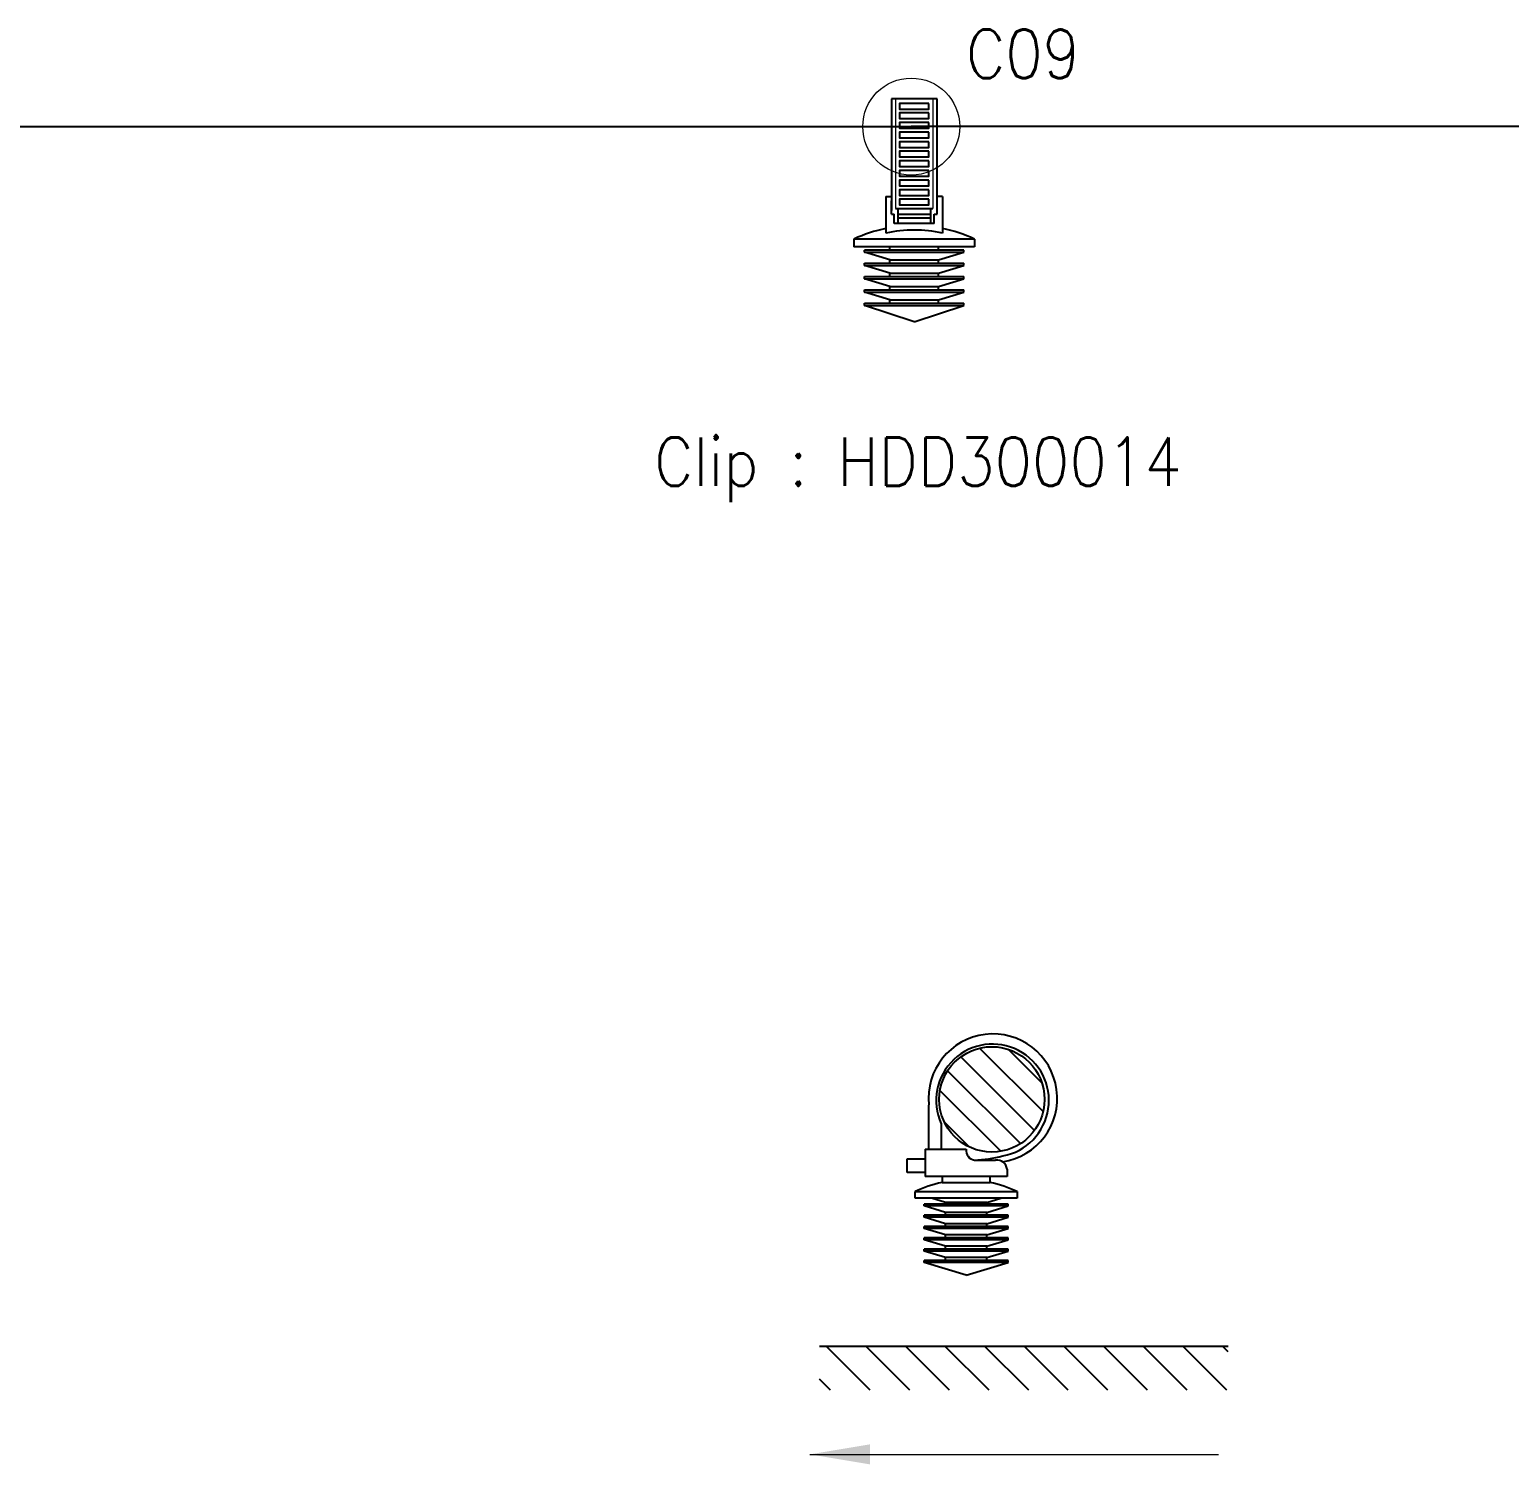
# Model space of a CAD drawing. Header units: inches. Extents: x 47316 to 59086, y 3141 to 11743.
# Drawn here: x 48699.6 to 48775.9, y 7180.2 to 7254.1 of the extents above; entities that cross this region are included whole.
import ezdxf

# ---------------------------------------------------------------- set-up
doc = ezdxf.new("R2010")
doc.units = ezdxf.units.IN
doc.header["$MEASUREMENT"] = 0
doc.layers.add('Beschreibung', color=7, linetype='Continuous', lineweight=25)
doc.layers.add('图形层', color=7, linetype='Continuous')
doc.styles.get("Standard").update_dxf_attribs({"font": ''})
doc.styles.get('Standard').set_extended_font_data('SimSun')
doc.linetypes.add('_VH_OTCON', pattern='A,0.0001,[7,VeSys.shx,S=0.1,R=0,X=0,Y=0],-0.4,[7,VeSys.shx,S=0.1,R=0,X=0,Y=0],-0.4,["X",Standard,S=1,R=0,X=-0.5,Y=-0.5],-0.0001,[7,VeSys.shx,S=0.1,R=0,X=0,Y=0],-0.4', length=1.2002)

msp = doc.modelspace()

# ---------------------------------------------------------------- linework, layer by layer
at = {"color": 0}
for p, q in [((48746.363, 7250.564), (48744.011, 7250.564)), ((48744.011, 7250.564), (48744.011, 7244.81)), ((48746.363, 7244.81), (48746.363, 7250.564)), ((48743.726, 7245.529), (48744.011, 7245.529)), ((48746.648, 7245.529), (48746.363, 7245.529)), ((48744.34, 7244.908), (48744.34, 7244.141)), ((48746.034, 7244.908), (48746.034, 7244.141)), ((48747.744, 7242.76), (48742.63, 7242.76))]:
    msp.add_line(p, q, dxfattribs=at)
at = {"color": 0, "lineweight": 0}
for p, q in [((48744.222, 7250.564), (48744.222, 7244.908)), ((48746.152, 7250.564), (48746.152, 7244.908))]:
    msp.add_line(p, q, dxfattribs=at)
at = {"color": 0, "linetype": '_VH_OTCON', "lineweight": -2, "ltscale": 5}
for p in [(48637.57, 7249.134), (48851.573, 7249.134)]:
    msp.add_line(p, (48745.036, 7249.134), dxfattribs=at)
at = {"color": 0, "lineweight": -3}
for p, q in [((48743.726, 7245.529), (48743.726, 7243.649)), ((48746.648, 7245.529), (48746.648, 7243.649)), ((48744.011, 7244.616), (48744.011, 7245.31)), ((48744.222, 7244.908), (48746.152, 7244.908)), ((48746.363, 7244.616), (48746.363, 7245.31)), ((48744.011, 7244.616), (48744.157, 7244.616)), ((48744.157, 7244.141), (48744.157, 7244.616)), ((48746.216, 7244.141), (48744.157, 7244.141)), ((48744.34, 7244.616), (48746.034, 7244.616)), ((48744.34, 7244.433), (48746.034, 7244.433)), ((48746.216, 7244.141), (48746.216, 7244.616)), ((48746.216, 7244.616), (48746.363, 7244.616)), ((48748.292, 7243.341), (48742.082, 7243.341)), ((48742.082, 7243.341), (48742.082, 7242.935)), ((48748.292, 7243.341), (48748.292, 7242.935)), ((48748.292, 7242.935), (48742.082, 7242.935)), ((48742.63, 7242.658), (48742.63, 7242.76)), ((48742.63, 7242.658), (48743.961, 7242.658)), ((48743.931, 7242.267), (48742.63, 7242.658)), ((48743.931, 7242.76), (48743.931, 7242.935)), ((48743.961, 7242.658), (48747.744, 7242.658)), ((48746.443, 7242.76), (48746.443, 7242.935)), ((48746.443, 7242.267), (48747.744, 7242.658)), ((48747.744, 7242.658), (48747.744, 7242.76)), ((48742.63, 7242.092), (48747.744, 7242.092)), ((48742.63, 7241.971), (48742.63, 7242.092)), ((48742.63, 7241.971), (48743.961, 7241.971)), ((48743.931, 7241.58), (48742.63, 7241.971)), ((48743.931, 7242.267), (48746.443, 7242.267)), ((48743.931, 7242.092), (48743.931, 7242.267)), ((48743.961, 7241.971), (48747.744, 7241.971)), ((48746.443, 7242.092), (48746.443, 7242.267)), ((48746.443, 7241.58), (48747.744, 7241.971)), ((48747.744, 7241.971), (48747.744, 7242.092)), ((48742.63, 7241.405), (48747.744, 7241.405)), ((48742.63, 7241.285), (48742.63, 7241.405)), ((48742.63, 7241.285), (48743.961, 7241.285)), ((48743.931, 7240.894), (48742.63, 7241.285)), ((48743.931, 7241.58), (48746.443, 7241.58)), ((48743.931, 7241.405), (48743.931, 7241.58)), ((48743.931, 7240.894), (48746.443, 7240.894)), ((48743.931, 7240.719), (48743.931, 7240.894)), ((48743.961, 7241.285), (48747.744, 7241.285)), ((48746.443, 7241.405), (48746.443, 7241.58)), ((48746.443, 7240.894), (48747.744, 7241.285)), ((48746.443, 7240.719), (48746.443, 7240.894)), ((48747.744, 7241.285), (48747.744, 7241.405)), ((48742.63, 7240.719), (48747.744, 7240.719)), ((48742.63, 7240.598), (48742.63, 7240.719)), ((48742.63, 7240.598), (48743.961, 7240.598)), ((48743.931, 7240.207), (48742.63, 7240.598)), ((48743.931, 7240.207), (48746.443, 7240.207)), ((48743.931, 7240.207), (48746.443, 7240.207)), ((48743.931, 7240.032), (48743.931, 7240.207)), ((48743.961, 7240.598), (48747.744, 7240.598)), ((48746.443, 7240.207), (48747.744, 7240.598)), ((48746.443, 7240.032), (48746.443, 7240.207)), ((48747.744, 7240.598), (48747.744, 7240.719)), ((48742.63, 7240.032), (48747.744, 7240.032)), ((48742.63, 7239.911), (48742.63, 7240.032)), ((48745.187, 7239.068), (48742.63, 7239.911)), ((48742.63, 7239.911), (48743.961, 7239.911)), ((48743.961, 7239.911), (48747.744, 7239.911)), ((48745.187, 7239.068), (48747.744, 7239.911)), ((48747.744, 7239.911), (48747.744, 7240.032)), ((48745.946, 7196.435, 0), (48745.946, 7198.713, 0)), ((48746.574, 7197.749, 0), (48746.574, 7196.435, 0)), ((48744.829, 7195.942, 0), (48745.743, 7195.942, 0)), ((48744.829, 7195.236, 0), (48744.829, 7195.942, 0)), ((48745.743, 7196.435, 0), (48747.861, 7196.435, 0)), ((48745.743, 7195.942, 0), (48745.743, 7195.236, 0)), ((48745.743, 7195.236, 0), (48744.829, 7195.236, 0)), ((48748.288, 7195.875, 0), (48749.385, 7195.875, 0)), ((48749.979, 7195.414, 0), (48749.979, 7195.023, 0)), ((48749.099, 7195.023, 0), (48746.624, 7195.023, 0)), ((48746.624, 7195.023, 0), (48746.624, 7194.715, 0)), ((48746.624, 7194.715, 0), (48749.099, 7194.715, 0)), ((48749.099, 7194.715, 0), (48749.099, 7195.023, 0)), ((48745.231, 7193.91, 0), (48745.231, 7194.254, 0)), ((48745.231, 7194.254, 0), (48750.491, 7194.254, 0)), ((48750.491, 7193.91, 0), (48745.231, 7193.91, 0)), ((48746.797, 7193.693, 0), (48746.075, 7193.91, 0)), ((48748.925, 7193.693, 0), (48746.797, 7193.693, 0)), ((48746.797, 7193.595, 0), (48746.797, 7193.693, 0)), ((48748.925, 7193.693, 0), (48749.648, 7193.91, 0)), ((48748.925, 7193.595, 0), (48748.925, 7193.693, 0)), ((48750.491, 7194.254, 0), (48750.491, 7193.91, 0)), ((48750.027, 7193.595, 0), (48745.695, 7193.595, 0)), ((48745.695, 7193.509, 0), (48745.695, 7193.595, 0)), ((48748.9, 7193.509, 0), (48745.695, 7193.509, 0)), ((48746.797, 7193.178, 0), (48745.695, 7193.509, 0)), ((48750.027, 7193.029, 0), (48745.695, 7193.029, 0)), ((48745.695, 7192.927, 0), (48745.695, 7193.029, 0)), ((48748.9, 7192.927, 0), (48745.695, 7192.927, 0)), ((48746.797, 7192.596, 0), (48745.695, 7192.927, 0)), ((48748.925, 7193.178, 0), (48746.797, 7193.178, 0)), ((48746.797, 7193.029, 0), (48746.797, 7193.178, 0)), ((48750.027, 7193.509, 0), (48748.9, 7193.509, 0)), ((48750.027, 7192.927, 0), (48748.9, 7192.927, 0)), ((48748.925, 7193.178, 0), (48750.027, 7193.509, 0)), ((48748.925, 7193.029, 0), (48748.925, 7193.178, 0)), ((48748.925, 7192.596, 0), (48750.027, 7192.927, 0)), ((48750.027, 7193.509, 0), (48750.027, 7193.595, 0)), ((48750.027, 7192.927, 0), (48750.027, 7193.029, 0)), ((48750.027, 7192.448, 0), (48745.695, 7192.448, 0)), ((48745.695, 7192.345, 0), (48745.695, 7192.448, 0)), ((48748.9, 7192.345, 0), (48745.695, 7192.345, 0)), ((48746.797, 7192.014, 0), (48745.695, 7192.345, 0)), ((48748.925, 7192.596, 0), (48746.797, 7192.596, 0)), ((48746.797, 7192.448, 0), (48746.797, 7192.596, 0)), ((48750.027, 7192.345, 0), (48748.9, 7192.345, 0)), ((48748.925, 7192.448, 0), (48748.925, 7192.596, 0)), ((48748.925, 7192.014, 0), (48750.027, 7192.345, 0)), ((48750.027, 7192.345, 0), (48750.027, 7192.448, 0)), ((48750.027, 7191.866, 0), (48745.695, 7191.866, 0)), ((48745.695, 7191.764, 0), (48745.695, 7191.866, 0)), ((48748.9, 7191.764, 0), (48745.695, 7191.764, 0)), ((48746.797, 7191.433, 0), (48745.695, 7191.764, 0)), ((48748.925, 7192.014, 0), (48746.797, 7192.014, 0)), ((48746.797, 7191.866, 0), (48746.797, 7192.014, 0)), ((48748.925, 7191.433, 0), (48746.797, 7191.433, 0)), ((48746.797, 7191.284, 0), (48746.797, 7191.433, 0)), ((48750.027, 7191.764, 0), (48748.9, 7191.764, 0)), ((48748.925, 7191.866, 0), (48748.925, 7192.014, 0)), ((48748.925, 7191.433, 0), (48750.027, 7191.764, 0)), ((48748.925, 7191.284, 0), (48748.925, 7191.433, 0)), ((48750.027, 7191.764, 0), (48750.027, 7191.866, 0)), ((48750.027, 7191.284, 0), (48745.695, 7191.284, 0)), ((48745.695, 7191.182, 0), (48745.695, 7191.284, 0)), ((48748.9, 7191.182, 0), (48745.695, 7191.182, 0)), ((48746.797, 7190.851, 0), (48745.695, 7191.182, 0)), ((48750.027, 7190.703, 0), (48745.695, 7190.703, 0)), ((48745.695, 7190.601, 0), (48745.695, 7190.703, 0)), ((48747.861, 7189.95, 0), (48745.695, 7190.601, 0)), ((48748.9, 7190.601, 0), (48745.695, 7190.601, 0)), ((48748.925, 7190.851, 0), (48746.797, 7190.851, 0)), ((48746.797, 7190.703, 0), (48746.797, 7190.851, 0)), ((48747.861, 7189.95, 0), (48750.027, 7190.601, 0)), ((48750.027, 7191.182, 0), (48748.9, 7191.182, 0)), ((48750.027, 7190.601, 0), (48748.9, 7190.601, 0)), ((48748.925, 7190.851, 0), (48750.027, 7191.182, 0)), ((48748.925, 7190.703, 0), (48748.925, 7190.851, 0)), ((48750.027, 7191.182, 0), (48750.027, 7191.284, 0)), ((48750.027, 7190.601, 0), (48750.027, 7190.703, 0)), ((48740.307, 7186.29, 0), (48761.379, 7186.29, 0)), ((48742.915, 7184.019, 0), (48740.644, 7186.29, 0)), ((48744.958, 7184.019, 0), (48742.687, 7186.29, 0)), ((48747.001, 7184.019, 0), (48744.73, 7186.29, 0)), ((48749.044, 7184.019, 0), (48746.773, 7186.29, 0)), ((48751.087, 7184.019, 0), (48748.816, 7186.29, 0)), ((48753.13, 7184.019, 0), (48750.859, 7186.29, 0)), ((48755.173, 7184.019, 0), (48752.902, 7186.29, 0)), ((48757.216, 7184.019, 0), (48754.945, 7186.29, 0)), ((48759.259, 7184.019, 0), (48756.988, 7186.29, 0)), ((48761.302, 7184.019, 0), (48759.031, 7186.29, 0)), ((48761.379, 7185.985, 0), (48761.074, 7186.29, 0)), ((48740.872, 7184.019, 0), (48740.307, 7184.584, 0))]:
    msp.add_line(p, q, dxfattribs=at)
at = {"color": 0, "lineweight": -3, "ltscale": 10}
for p, q in [((48751.831, 7198.371, 0), (48748.558, 7201.644, 0)), ((48751.776, 7199.834, 0), (48750.022, 7201.588, 0)), ((48750.665, 7196.723, 0), (48746.91, 7200.477, 0)), ((48751.388, 7197.407, 0), (48747.595, 7201.2, 0)), ((48749.652, 7196.327, 0), (48746.515, 7199.465, 0)), ((48748.018, 7196.554, 0), (48746.742, 7197.83, 0))]:
    msp.add_line(p, q, dxfattribs=at)
at = {"color": 0}
for points in [[(48745.941, 7250.333), (48744.433, 7250.333), (48744.433, 7250.04), (48745.941, 7250.04)], [(48745.941, 7249.838), (48744.433, 7249.838), (48744.433, 7249.546), (48745.941, 7249.546)], [(48745.941, 7249.344), (48744.433, 7249.344), (48744.433, 7249.051), (48745.941, 7249.051)], [(48745.941, 7248.85), (48744.433, 7248.85), (48744.433, 7248.557), (48745.941, 7248.557)], [(48745.941, 7248.355), (48744.433, 7248.355), (48744.433, 7248.063), (48745.941, 7248.063)], [(48745.941, 7247.861), (48744.433, 7247.861), (48744.433, 7247.569), (48745.941, 7247.569)], [(48745.941, 7247.367), (48744.433, 7247.367), (48744.433, 7247.074), (48745.941, 7247.074)], [(48745.941, 7246.872), (48744.433, 7246.872), (48744.433, 7246.58), (48745.941, 7246.58)], [(48745.941, 7246.378), (48744.433, 7246.378), (48744.433, 7246.086), (48745.941, 7246.086)], [(48745.941, 7245.884), (48744.433, 7245.884), (48744.433, 7245.591), (48745.941, 7245.591)], [(48745.941, 7245.389), (48744.433, 7245.389), (48744.433, 7245.097), (48745.941, 7245.097)]]:
    msp.add_lwpolyline(points, close=True, dxfattribs=at)
at = {"color": 0, "linetype": 'Continuous', "lineweight": 15}
msp.add_circle((48745.036, 7249.134), 2.5, dxfattribs=at)
at = {"color": 0, "lineweight": -3, "ltscale": 10}
msp.add_circle((48749.191, 7199.003, 0), 2.715, dxfattribs=at)
at = {"color": 0, "lineweight": -3}
for centre, radius, start, end in [((48745.187, 7236.728), 7.306, 101.53697, 115.15066), ((48745.187, 7236.728), 7.074, 78.07932, 101.92075), ((48745.187, 7236.728), 7.306, 64.84934, 78.46304), ((48748.366, 7196.377, 0), 0.508, 173.48118, 261.19826), ((48748.097, 7202.358, 0), 6.485, 271.68688, 284.78272), ((48749.432, 7195.323, 0), 0.555, 9.4572, 94.88429), ((48747.861, 7188.652, 0), 6.189, 101.53696, 115.15066), ((48747.861, 7188.652, 0), 6.189, 64.84934, 78.46303)]:
    msp.add_arc(centre, radius, start, end, dxfattribs=at)
at = {"layer": 'Beschreibung', "color": 0, "lineweight": 0}
msp.add_line((48739.808, 7180.708, 0), (48760.88, 7180.708, 0), dxfattribs=at)
msp.add_solid([(48742.904, 7180.192, 0), (48742.904, 7181.224, 0), (48739.808, 7180.708, 0)], dxfattribs=at)
at = {"layer": '图形层', "color": 0, "lineweight": -3}
for p in [(48745.743, 7196.435, 0), (48749.979, 7195.023, 0)]:
    msp.add_line(p, (48745.743, 7195.023, 0), dxfattribs=at)
for centre, radius, start, end in [((48749.242, 7199.061, 0), 3.315, 278.6494, 186.01827), ((48749.223, 7198.945, 0), 2.906, 280.48922, 204.29751)]:
    msp.add_arc(centre, radius, start, end, dxfattribs=at)

# ---------------------------------------------------------------- texts
at = {"color": 21, "linetype": 'Continuous', "lineweight": 15, "insert": (48747.857, 7254.134), "char_height": 2.5, "width": 6.53571, "attachment_point": 1}
msp.add_mtext('\\Fromans.shx;\\W0.9000000000;\\T1.0000000000;\\o\\lC09', dxfattribs=at)
at = {"color": 42, "linetype": 'Continuous', "lineweight": 15, "insert": (48731.782, 7233.121), "char_height": 2.5, "width": 31.28571, "attachment_point": 1}
msp.add_mtext('\\Fromans.shx;\\W0.9000000000;\\T1.0000000000;\\o\\lClip : HDD300014', dxfattribs=at)

doc.saveas('drawing.dxf')
